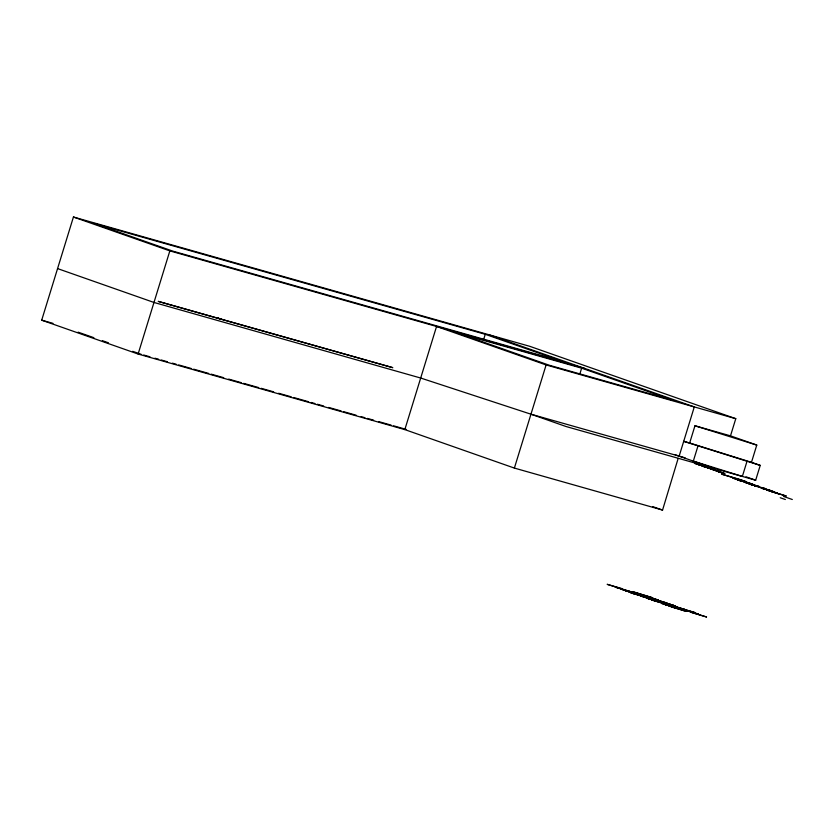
<?xml version="1.0" encoding="UTF-8"?>
<svg xmlns="http://www.w3.org/2000/svg" width="834" height="834" viewBox="0 0 834 834"><rect width="100%" height="100%" fill="white"/><g stroke="black" fill="none" stroke-linecap="round" stroke-linejoin="round"><path stroke-width="1.25" d="M678.157 458.408L662.561 510.074L514.38 468.082L404.824 429.604L138.11 354.033L41.7 320.173L73.434 217.017L529.819 346.329L735.776 418.678L730.501 435.848L756.772 445.075L751.476 462.317L760.233 465.393L755.677 480.207L566.015 426.508L530.956 414.196L420.69 378.031L153.977 302.461L57.567 268.59M138.11 354.033L169.844 250.888L73.434 217.017M404.824 429.604L436.557 326.459L546.114 364.938L735.776 418.678M483.71 339.271L485.242 334.298L94.054 223.46L172.919 251.159L564.107 361.998L485.242 334.298M514.38 468.082L546.114 364.938M579.755 374.299L581.642 368.159L457.178 332.891L549.199 365.219L673.674 400.487L581.642 368.159M679.137 456.177L694.295 406.919L488.328 334.58M760.233 465.393L683.703 441.332L689.655 443.01L694.962 425.778L730.501 435.848M697.87 446.305L693.315 461.119L742.354 476.433L746.91 461.619M645.224 597.019L631.557 592.849L636.373 594.496M616.889 587.417L615.106 586.959L618.265 587.897M743.386 480.947L746.107 481.614L721.712 474.181L742.25 480.165M717.803 471.231L718.72 471.471L715.009 470.282M704.74 466.717L703.291 466.331L705.147 466.988M221.886 319.422L392.804 367.669L158.21 301.376L221.886 319.422L217.507 317.879M169.844 250.888L584.738 368.44M530.956 414.196L685.1 457.824M703.458 465.862L694.649 463.37L705.647 466.738L704.647 466.352M696.557 463.965L707.055 467.176L697.005 464.194M718.606 471.512L713.758 470.084M722.765 473.045L724.975 473.608L718.647 471.585M41.7 320.173L52.98 323.363M143.688 355.013L149.932 356.785M154.936 358.203L158.679 359.266M161.181 359.975L167.425 361.748M172.429 363.165L176.183 364.218M178.674 364.927L191.174 368.472M193.676 369.181L208.677 373.434M211.169 374.143L223.668 377.677M228.672 379.095L241.172 382.639M243.664 383.348L258.665 387.591M261.167 388.3L273.667 391.844M278.66 393.262L291.16 396.796M293.662 397.505L308.653 401.759M311.155 402.468L314.908 403.531M317.41 404.24L323.655 406.012M328.659 407.43L341.158 410.964M343.65 411.673L356.149 415.217M361.153 416.635L364.896 417.698M367.398 418.407L373.653 420.169M378.646 421.587L391.146 425.132M393.648 425.84L406.148 429.385M622.133 588.668L607.162 584.321L634.163 592.734L616.847 587.72L618.338 588.241M707.086 467.53L701.936 465.904L708.274 467.718L707.472 467.436M756.438 486.034L748.161 483.407L759.044 486.441L745.169 482.469L752.195 484.835M763.808 488.547L771.93 491.111L761.077 488.099L774.974 492.081L767.978 489.714M681.076 608.257L676.332 606.954L686.205 609.915L681.315 608.611M720.18 472.075L723.787 473.243L718.084 471.512L719.575 472.054M711.673 469.031L707.232 467.738L715.332 470.23L712.153 469.135M720.253 472.263L721.744 472.753L719.502 472.075M648.487 597.175L652.522 598.364L644.619 595.851L647.34 596.81M667.784 605.453L677.583 608.309L661.581 603.389L671.933 606.599L663.916 604.139L666.647 605.098M679.21 608.028L674.018 606.266L694.92 612.573L677.761 607.611L679.095 608.08M662.696 603.159L668.451 605.109L651.562 599.917L664.323 603.618L663.03 603.17M694.962 425.778L756.772 445.075M689.655 443.01L751.476 462.317M717.167 470.897C727.071 474.066 710.453 469.073 718.991 471.867M746.013 476.808L755.677 480.207M675.206 454.749L714.196 468.489M710.505 468.499L711.298 468.781L704.209 466.727L704.918 466.977M763.902 488.151L765.654 488.755L750.141 484.262L751.705 484.804M768.385 489.725L769.959 490.277L754.447 485.774L756.198 486.389M783.533 496.428L792.3 499.503M780.238 497.731L785.357 499.524M216.819 317.764L220.113 318.911M652.824 506.645L662.561 510.074M78.094 332.151L93.867 337.687M102.363 340.668L108.43 342.805M132.689 351.322L141.186 354.304M663.77 603.128L665.209 603.628L661.539 602.492L662.967 603.003M646.757 597.446L648.06 597.905L630.754 592.901L632.193 593.412M659.413 601.887L660.841 602.398L647.945 598.645L649.373 599.146M632.495 591.629L652.647 597.78L632.495 591.629M633.85 593.527L643.744 596.498L633.85 593.527M752.914 484.325L739.414 480.488L740.78 480.853C711.558 470.96 773.024 491.017 742.01 480.728L752.914 484.325M786.087 495.98L766.644 490.038L786.087 495.98M637.583 594.256L626.47 591.097L627.595 591.4C603.566 583.268 654.117 599.761 628.607 591.296L637.583 594.256M658.287 600.032L642.295 595.142L658.287 600.032M675.55 606.089L664.448 602.94L665.574 603.232C641.534 595.101 692.095 611.603 666.574 603.128L675.55 606.089M698.277 614.074L682.295 609.185L698.277 614.074M666.522 602.93L651.719 598.447L666.522 602.93M685.829 611.207L671.026 606.735L685.829 611.207M706.523 616.983L691.72 612.5L706.523 616.983M640.439 595.935L657.15 601.095L640.439 595.935M683.567 610.509L682.744 610.311L683.567 610.509M736.61 479.31L745.909 482.302L736.61 479.31M769.782 490.965L779.081 493.947L769.782 490.965M624.176 590.128L631.818 592.588L624.176 590.128M662.144 601.971L669.796 604.421L662.144 601.971M684.87 609.956L692.522 612.406L684.87 609.956M719.523 471.512L710.724 469.01L720.326 471.794L719.523 471.512"/></g></svg>
